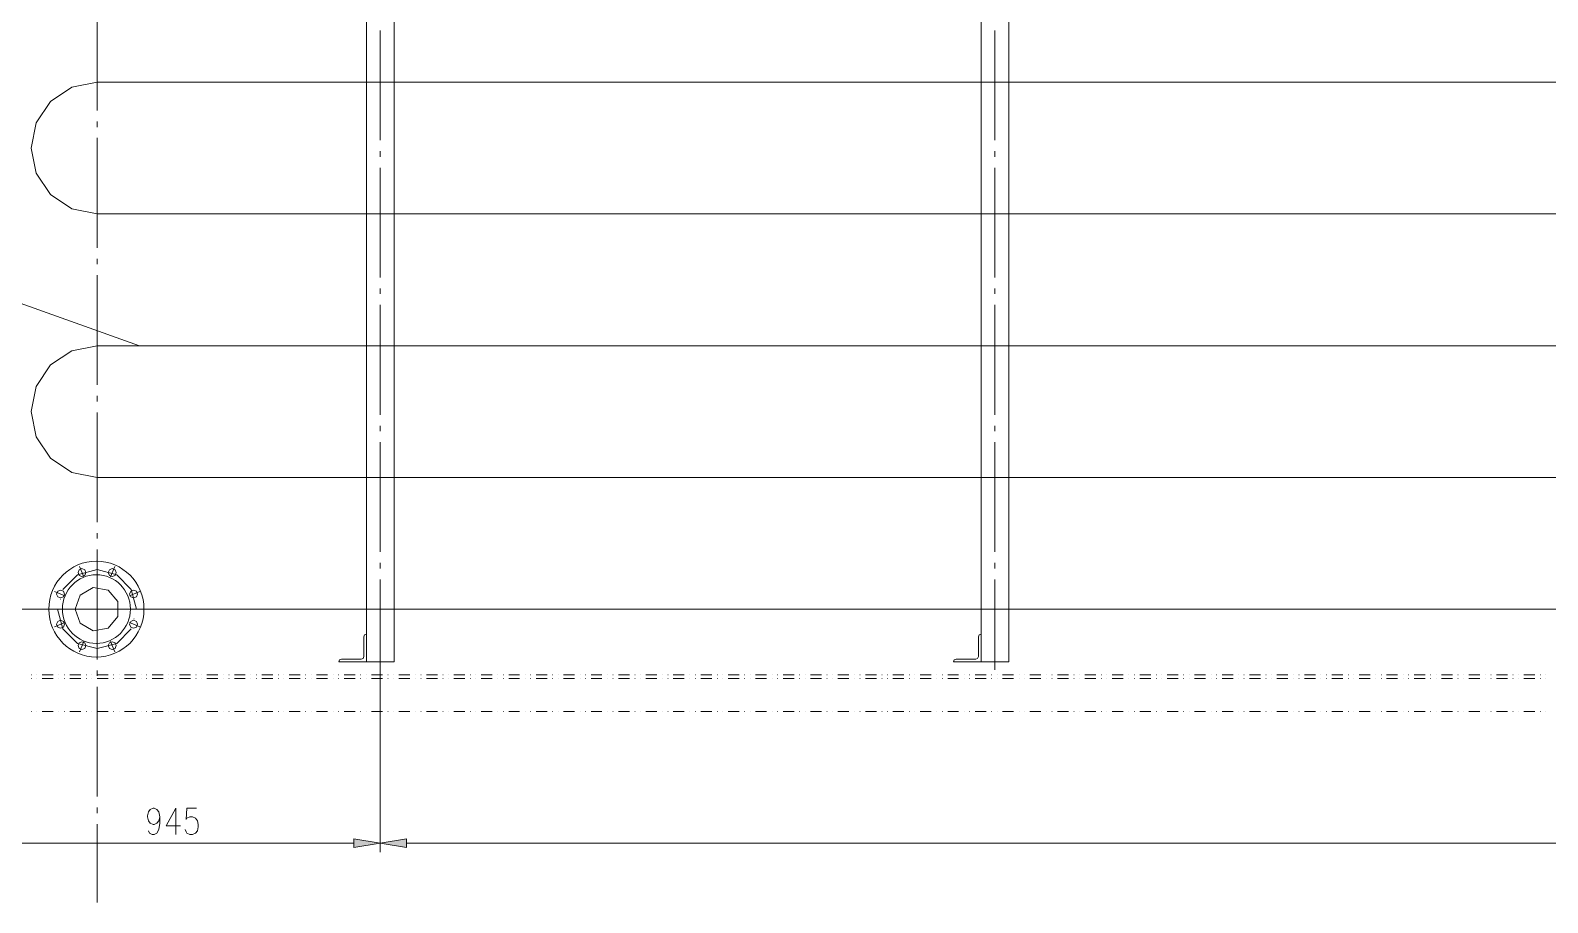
# Model space of a CAD drawing. Header units: millimetres. Extents: x 0 to 829, y 0 to 586.
# Drawn here: x 87.5 to 257.9, y 135 to 232.9 of the extents above; entities that cross this region are included whole.
import ezdxf

# ---------------------------------------------------------------- set-up
doc = ezdxf.new("R2010")
doc.units = ezdxf.units.MM

msp = doc.modelspace()

# ---------------------------------------------------------------- hatches: boundary and pattern name
h = msp.add_hatch(color=0)
h.dxf.hatch_style = 2
h.paths.add_polyline_path([(123.881444, 142.134167), (126.84125, 141.640278), (123.881444, 141.149917)])
h = msp.add_hatch(color=0)
h.dxf.hatch_style = 2
h.paths.add_polyline_path([(129.797528, 142.134167), (126.84125, 141.640278), (129.797528, 141.149917)])

# ---------------------------------------------------------------- linework, layer by layer
at = {"color": 0, "lineweight": 0}
for points in [[(125.289028, 306.944889), (125.289028, 162.013194)], [(128.393472, 306.944889), (128.393472, 162.013194)], [(194.302944, 306.944889), (194.302944, 162.013194)], [(197.407389, 306.944889), (197.407389, 162.013194)], [(95.045389, 236.230583), (95.045389, 223.904528)], [(126.84125, 232.889778), (126.84125, 220.563722)], [(195.855167, 232.889778), (195.855167, 220.563722)], [(95.045389, 227.086583), (92.216111, 226.522139), (89.817222, 224.920528), (88.212083, 222.521639), (87.651167, 219.688833), (88.212083, 216.859556), (89.817222, 214.460667), (92.216111, 212.859056), (95.045389, 212.294611)], [(95.045389, 227.086583), (509.128889, 227.086583)], [(95.045389, 222.673333), (95.045389, 222.055972)], [(95.045389, 220.824778), (95.045389, 208.50225)], [(126.84125, 219.332528), (126.84125, 218.715167)], [(195.855167, 219.332528), (195.855167, 218.715167)], [(126.84125, 217.483972), (126.84125, 205.157917)], [(195.855167, 217.483972), (195.855167, 205.157917)], [(99.786722, 197.506167), (47.614417, 216.125778)], [(95.045389, 212.294611), (509.128889, 212.294611)], [(95.045389, 207.267528), (95.045389, 206.653694)], [(95.045389, 205.418972), (95.045389, 193.096444)], [(126.84125, 203.926722), (126.84125, 203.309361)], [(195.855167, 203.926722), (195.855167, 203.309361)], [(126.84125, 202.078167), (126.84125, 189.755639)], [(195.855167, 202.078167), (195.855167, 189.755639)], [(95.045389, 197.506167), (92.216111, 196.94525), (89.817222, 195.340111), (88.212083, 192.941222), (87.651167, 190.111944), (88.212083, 187.282667), (89.817222, 184.883778), (92.216111, 183.282167), (95.045389, 182.717722)], [(95.045389, 197.506167), (509.128889, 197.506167)], [(95.045389, 191.86525), (95.045389, 191.247889)], [(95.045389, 190.013167), (95.045389, 177.690639)], [(126.84125, 188.520917), (126.84125, 187.907083)], [(195.855167, 188.520917), (195.855167, 187.907083)], [(126.84125, 186.672361), (126.84125, 174.349833)], [(195.855167, 186.672361), (195.855167, 174.349833)], [(95.045389, 182.717722), (509.128889, 182.717722)], [(95.045389, 176.459444), (95.045389, 175.842083)], [(95.045389, 174.610889), (95.045389, 162.284833)], [(99.476278, 167.929278), (98.880083, 170.14825), (97.257306, 171.771028), (95.038333, 172.367222), (92.819361, 171.771028), (91.196583, 170.14825)], [(93.539028, 171.552306), (93.055722, 172.72)], [(96.537639, 171.552306), (97.020944, 172.72)], [(126.84125, 173.118639), (126.84125, 172.501278)], [(195.855167, 173.118639), (195.855167, 172.501278)], [(126.84125, 171.270083), (126.84125, 161.127722)], [(195.855167, 171.270083), (195.855167, 161.127722)], [(91.418833, 169.428583), (90.251139, 169.911889)], [(90.90025, 169.040528), (90.917889, 169.040528)], [(98.657833, 169.428583), (99.825528, 169.911889)], [(93.50375, 167.929278), (86.081306, 167.929278)], [(101.102583, 167.929278), (88.988194, 167.929278)], [(90.600389, 167.929278), (91.196583, 165.710306), (92.819361, 164.087528), (95.038333, 163.494861), (97.257306, 164.087528), (98.880083, 165.710306)], [(95.352306, 167.929278), (94.738472, 167.929278)], [(104.005944, 167.929278), (96.587028, 167.929278)], [(100.460528, 167.929278), (509.128889, 167.929278)], [(91.418833, 166.429972), (90.251139, 165.946667)], [(98.657833, 166.429972), (99.825528, 165.946667)], [(99.176417, 166.821556), (99.194056, 166.821556)], [(93.539028, 164.309778), (93.055722, 163.142083)], [(96.537639, 164.309778), (97.020944, 163.142083)], [(125.289028, 165.121167), (125.077361, 165.032972), (124.992694, 164.824833)], [(124.992694, 162.605861), (124.992694, 164.824833)], [(194.302944, 165.121167), (194.091278, 165.032972), (194.006611, 164.824833)], [(194.006611, 162.605861), (194.006611, 164.824833)], [(122.477389, 162.309528), (122.26925, 162.224861), (122.181056, 162.013194)], [(122.181056, 162.013194), (128.393472, 162.013194)], [(122.477389, 162.309528), (124.696361, 162.309528)], [(124.696361, 162.309528), (124.9045, 162.397722), (124.992694, 162.605861)], [(191.491306, 162.309528), (191.283167, 162.224861), (191.194972, 162.013194)], [(191.194972, 162.013194), (197.407389, 162.013194)], [(191.491306, 162.309528), (193.710278, 162.309528)], [(193.710278, 162.309528), (193.918417, 162.397722), (194.006611, 162.605861)], [(87.651167, 160.535056), (87.668806, 160.535056)], [(88.265, 160.535056), (88.282639, 160.535056)], [(88.882361, 160.535056), (90.117083, 160.535056)], [(90.730917, 160.535056), (90.748556, 160.535056)], [(91.348278, 160.535056), (91.365917, 160.535056)], [(91.965639, 160.535056), (93.196833, 160.535056)], [(93.814194, 160.535056), (93.831833, 160.535056)], [(94.428028, 160.535056), (94.445667, 160.535056)], [(95.045389, 161.053639), (95.045389, 160.436278)], [(95.045389, 160.535056), (96.276583, 160.535056)], [(96.893944, 160.535056), (96.911583, 160.535056)], [(97.511306, 160.535056), (97.528944, 160.535056)], [(98.125139, 160.535056), (99.359861, 160.535056)], [(99.973694, 160.535056), (99.991333, 160.535056)], [(100.591056, 160.535056), (100.608694, 160.535056)], [(101.208417, 160.535056), (102.439611, 160.535056)], [(103.056972, 160.535056), (103.074611, 160.535056)], [(103.670806, 160.535056), (103.688444, 160.535056)], [(104.288167, 160.535056), (105.519361, 160.535056)], [(106.136722, 160.535056), (106.154361, 160.535056)], [(106.754083, 160.535056), (106.771722, 160.535056)], [(107.367917, 160.535056), (108.602639, 160.535056)], [(109.216472, 160.535056), (109.234111, 160.535056)], [(109.833833, 160.535056), (109.851472, 160.535056)], [(110.451194, 160.535056), (111.682389, 160.535056)], [(112.29975, 160.535056), (112.317389, 160.535056)], [(112.913583, 160.535056), (112.931222, 160.535056)], [(113.530944, 160.535056), (114.762139, 160.535056)], [(115.3795, 160.535056), (115.397139, 160.535056)], [(115.996861, 160.535056), (116.0145, 160.535056)], [(116.610694, 160.535056), (117.845417, 160.535056)], [(118.45925, 160.535056), (118.476889, 160.535056)], [(119.076611, 160.535056), (119.09425, 160.535056)], [(119.693972, 160.535056), (120.925167, 160.535056)], [(121.542528, 160.535056), (121.560167, 160.535056)], [(122.156361, 160.535056), (122.174, 160.535056)], [(122.773722, 160.535056), (124.004917, 160.535056)], [(124.622278, 160.535056), (124.639917, 160.535056)], [(125.239639, 160.535056), (125.257278, 160.535056)], [(125.853472, 160.535056), (127.088194, 160.535056)], [(126.84125, 161.127722), (126.84125, 140.656028)], [(126.84125, 161.127722), (126.84125, 140.656028)], [(127.702028, 160.535056), (127.719667, 160.535056)], [(128.319389, 160.535056), (128.337028, 160.535056)], [(128.93675, 160.535056), (130.167944, 160.535056)], [(130.785306, 160.535056), (130.802944, 160.535056)], [(131.399139, 160.535056), (131.416778, 160.535056)], [(132.0165, 160.535056), (133.247694, 160.535056)], [(133.865056, 160.535056), (133.882694, 160.535056)], [(134.482417, 160.535056), (134.500056, 160.535056)], [(135.09625, 160.535056), (136.330972, 160.535056)], [(136.944806, 160.535056), (136.962444, 160.535056)], [(137.562167, 160.535056), (137.579806, 160.535056)], [(138.179528, 160.535056), (139.410722, 160.535056)], [(140.028083, 160.535056), (140.045722, 160.535056)], [(140.641917, 160.535056), (140.659556, 160.535056)], [(141.259278, 160.535056), (142.490472, 160.535056)], [(143.107833, 160.535056), (143.125472, 160.535056)], [(143.725194, 160.535056), (143.742833, 160.535056)], [(144.339028, 160.535056), (145.57375, 160.535056)], [(146.187583, 160.535056), (146.205222, 160.535056)], [(146.804944, 160.535056), (146.822583, 160.535056)], [(147.422306, 160.535056), (148.6535, 160.535056)], [(149.270861, 160.535056), (149.2885, 160.535056)], [(149.884694, 160.535056), (149.902333, 160.535056)], [(150.502056, 160.535056), (151.73325, 160.535056)], [(152.350611, 160.535056), (152.36825, 160.535056)], [(152.967972, 160.535056), (152.985611, 160.535056)], [(153.581806, 160.535056), (154.816528, 160.535056)], [(155.430361, 160.535056), (155.448, 160.535056)], [(156.047722, 160.535056), (156.065361, 160.535056)], [(156.665083, 160.535056), (157.896278, 160.535056)], [(158.513639, 160.535056), (158.531278, 160.535056)], [(159.131, 160.535056), (159.148639, 160.535056)], [(159.744833, 160.535056), (160.979556, 160.535056)], [(161.593389, 160.535056), (161.611028, 160.535056)], [(162.21075, 160.535056), (162.228389, 160.535056)], [(162.828111, 160.535056), (164.059306, 160.535056)], [(164.676667, 160.535056), (164.694306, 160.535056)], [(165.2905, 160.535056), (165.308139, 160.535056)], [(165.907861, 160.535056), (167.139056, 160.535056)], [(167.756417, 160.535056), (167.774056, 160.535056)], [(168.373778, 160.535056), (168.391417, 160.535056)], [(168.987611, 160.535056), (170.222333, 160.535056)], [(170.836167, 160.535056), (170.853806, 160.535056)], [(171.453528, 160.535056), (171.471167, 160.535056)], [(172.070889, 160.535056), (173.302083, 160.535056)], [(173.919444, 160.535056), (173.937083, 160.535056)], [(174.533278, 160.535056), (174.550917, 160.535056)], [(175.150639, 160.535056), (176.381833, 160.535056)], [(176.999194, 160.535056), (177.016833, 160.535056)], [(177.616556, 160.535056), (177.634194, 160.535056)], [(178.230389, 160.535056), (179.465111, 160.535056)], [(180.078944, 160.535056), (180.096583, 160.535056)], [(180.696306, 160.535056), (180.713944, 160.535056)], [(181.313667, 160.535056), (182.544861, 160.535056)], [(183.162222, 160.535056), (183.179861, 160.535056)], [(183.776056, 160.535056), (183.793694, 160.535056)], [(184.393417, 160.535056), (185.624611, 160.535056)], [(186.241972, 160.535056), (186.259611, 160.535056)], [(186.859333, 160.535056), (186.876972, 160.535056)], [(187.473167, 160.535056), (188.707889, 160.535056)], [(189.321722, 160.535056), (189.339361, 160.535056)], [(189.939083, 160.535056), (189.956722, 160.535056)], [(190.556444, 160.535056), (191.787639, 160.535056)], [(192.405, 160.535056), (192.422639, 160.535056)], [(193.018833, 160.535056), (193.036472, 160.535056)], [(193.636194, 160.535056), (194.867389, 160.535056)], [(195.48475, 160.535056), (195.502389, 160.535056)], [(196.102111, 160.535056), (196.11975, 160.535056)], [(196.715944, 160.535056), (197.950667, 160.535056)], [(198.5645, 160.535056), (198.582139, 160.535056)], [(199.181861, 160.535056), (199.1995, 160.535056)], [(199.799222, 160.535056), (201.030417, 160.535056)], [(201.647778, 160.535056), (201.665417, 160.535056)], [(202.261611, 160.535056), (202.27925, 160.535056)], [(202.878972, 160.535056), (204.110167, 160.535056)], [(204.727528, 160.535056), (204.745167, 160.535056)], [(205.344889, 160.535056), (205.362528, 160.535056)], [(205.958722, 160.535056), (207.193444, 160.535056)], [(207.807278, 160.535056), (207.824917, 160.535056)], [(208.424639, 160.535056), (208.442278, 160.535056)], [(209.042, 160.535056), (210.273194, 160.535056)], [(210.890556, 160.535056), (210.908194, 160.535056)], [(211.504389, 160.535056), (211.522028, 160.535056)], [(212.12175, 160.535056), (213.352944, 160.535056)], [(213.970306, 160.535056), (213.987944, 160.535056)], [(214.587667, 160.535056), (214.605306, 160.535056)], [(215.2015, 160.535056), (216.436222, 160.535056)], [(217.050056, 160.535056), (217.067694, 160.535056)], [(217.667417, 160.535056), (217.685056, 160.535056)], [(218.284778, 160.535056), (219.515972, 160.535056)], [(220.133333, 160.535056), (220.150972, 160.535056)], [(220.747167, 160.535056), (220.764806, 160.535056)], [(221.364528, 160.535056), (222.595722, 160.535056)], [(223.213083, 160.535056), (223.230722, 160.535056)], [(223.830444, 160.535056), (223.848083, 160.535056)], [(224.447806, 160.535056), (225.679, 160.535056)], [(226.296361, 160.535056), (226.314, 160.535056)], [(226.910194, 160.535056), (226.927833, 160.535056)], [(227.527556, 160.535056), (228.75875, 160.535056)], [(229.376111, 160.535056), (229.39375, 160.535056)], [(229.993472, 160.535056), (230.011111, 160.535056)], [(230.607306, 160.535056), (231.842028, 160.535056)], [(232.455861, 160.535056), (232.4735, 160.535056)], [(233.073222, 160.535056), (233.090861, 160.535056)], [(233.690583, 160.535056), (234.921778, 160.535056)], [(235.539139, 160.535056), (235.556778, 160.535056)], [(236.152972, 160.535056), (236.170611, 160.535056)], [(236.770333, 160.535056), (238.001528, 160.535056)], [(238.618889, 160.535056), (238.636528, 160.535056)], [(239.23625, 160.535056), (239.253889, 160.535056)], [(239.850083, 160.535056), (241.084806, 160.535056)], [(241.698639, 160.535056), (241.716278, 160.535056)], [(242.316, 160.535056), (242.333639, 160.535056)], [(242.933361, 160.535056), (244.164556, 160.535056)], [(244.781917, 160.535056), (244.799556, 160.535056)], [(245.39575, 160.535056), (245.413389, 160.535056)], [(246.013111, 160.535056), (247.244306, 160.535056)], [(247.861667, 160.535056), (247.879306, 160.535056)], [(248.479028, 160.535056), (248.496667, 160.535056)], [(249.092861, 160.535056), (250.327583, 160.535056)], [(250.941417, 160.535056), (250.959056, 160.535056)], [(251.558778, 160.535056), (251.576417, 160.535056)], [(252.176139, 160.535056), (253.407333, 160.535056)], [(254.024694, 160.535056), (254.042333, 160.535056)], [(254.638528, 160.535056), (254.656167, 160.535056)], [(255.255889, 160.535056), (256.487083, 160.535056)], [(257.104444, 160.535056), (257.122083, 160.535056)], [(257.721806, 160.535056), (257.739444, 160.535056)], [(87.651167, 160.139944), (87.668806, 160.139944)], [(88.265, 160.139944), (88.282639, 160.139944)], [(88.882361, 160.139944), (90.117083, 160.139944)], [(90.730917, 160.139944), (90.748556, 160.139944)], [(91.348278, 160.139944), (91.365917, 160.139944)], [(91.965639, 160.139944), (93.196833, 160.139944)], [(93.814194, 160.139944), (93.831833, 160.139944)], [(94.428028, 160.139944), (94.445667, 160.139944)], [(95.045389, 160.139944), (96.276583, 160.139944)], [(95.045389, 159.205083), (95.045389, 146.882556)], [(96.893944, 160.139944), (96.911583, 160.139944)], [(97.511306, 160.139944), (97.528944, 160.139944)], [(98.125139, 160.139944), (99.359861, 160.139944)], [(99.973694, 160.139944), (99.991333, 160.139944)], [(100.591056, 160.139944), (100.608694, 160.139944)], [(101.208417, 160.139944), (102.439611, 160.139944)], [(103.056972, 160.139944), (103.074611, 160.139944)], [(103.670806, 160.139944), (103.688444, 160.139944)], [(104.288167, 160.139944), (105.519361, 160.139944)], [(106.136722, 160.139944), (106.154361, 160.139944)], [(106.754083, 160.139944), (106.771722, 160.139944)], [(107.367917, 160.139944), (108.602639, 160.139944)], [(109.216472, 160.139944), (109.234111, 160.139944)], [(109.833833, 160.139944), (109.851472, 160.139944)], [(110.451194, 160.139944), (111.682389, 160.139944)], [(112.29975, 160.139944), (112.317389, 160.139944)], [(112.913583, 160.139944), (112.931222, 160.139944)], [(113.530944, 160.139944), (114.762139, 160.139944)], [(115.3795, 160.139944), (115.397139, 160.139944)], [(115.996861, 160.139944), (116.0145, 160.139944)], [(116.610694, 160.139944), (117.845417, 160.139944)], [(118.45925, 160.139944), (118.476889, 160.139944)], [(119.076611, 160.139944), (119.09425, 160.139944)], [(119.693972, 160.139944), (120.925167, 160.139944)], [(121.542528, 160.139944), (121.560167, 160.139944)], [(122.156361, 160.139944), (122.174, 160.139944)], [(122.773722, 160.139944), (124.004917, 160.139944)], [(124.622278, 160.139944), (124.639917, 160.139944)], [(125.239639, 160.139944), (125.257278, 160.139944)], [(125.853472, 160.139944), (127.088194, 160.139944)], [(127.702028, 160.139944), (127.719667, 160.139944)], [(128.319389, 160.139944), (128.337028, 160.139944)], [(128.93675, 160.139944), (130.167944, 160.139944)], [(130.785306, 160.139944), (130.802944, 160.139944)], [(131.399139, 160.139944), (131.416778, 160.139944)], [(132.0165, 160.139944), (133.247694, 160.139944)], [(133.865056, 160.139944), (133.882694, 160.139944)], [(134.482417, 160.139944), (134.500056, 160.139944)], [(135.09625, 160.139944), (136.330972, 160.139944)], [(136.944806, 160.139944), (136.962444, 160.139944)], [(137.562167, 160.139944), (137.579806, 160.139944)], [(138.179528, 160.139944), (139.410722, 160.139944)], [(140.028083, 160.139944), (140.045722, 160.139944)], [(140.641917, 160.139944), (140.659556, 160.139944)], [(141.259278, 160.139944), (142.490472, 160.139944)], [(143.107833, 160.139944), (143.125472, 160.139944)], [(143.725194, 160.139944), (143.742833, 160.139944)], [(144.339028, 160.139944), (145.57375, 160.139944)], [(146.187583, 160.139944), (146.205222, 160.139944)], [(146.804944, 160.139944), (146.822583, 160.139944)], [(147.422306, 160.139944), (148.6535, 160.139944)], [(149.270861, 160.139944), (149.2885, 160.139944)], [(149.884694, 160.139944), (149.902333, 160.139944)], [(150.502056, 160.139944), (151.73325, 160.139944)], [(152.350611, 160.139944), (152.36825, 160.139944)], [(152.967972, 160.139944), (152.985611, 160.139944)], [(153.581806, 160.139944), (154.816528, 160.139944)], [(155.430361, 160.139944), (155.448, 160.139944)], [(156.047722, 160.139944), (156.065361, 160.139944)], [(156.665083, 160.139944), (157.896278, 160.139944)], [(158.513639, 160.139944), (158.531278, 160.139944)], [(159.131, 160.139944), (159.148639, 160.139944)], [(159.744833, 160.139944), (160.979556, 160.139944)], [(161.593389, 160.139944), (161.611028, 160.139944)], [(162.21075, 160.139944), (162.228389, 160.139944)], [(162.828111, 160.139944), (164.059306, 160.139944)], [(164.676667, 160.139944), (164.694306, 160.139944)], [(165.2905, 160.139944), (165.308139, 160.139944)], [(165.907861, 160.139944), (167.139056, 160.139944)], [(167.756417, 160.139944), (167.774056, 160.139944)], [(168.373778, 160.139944), (168.391417, 160.139944)], [(168.987611, 160.139944), (170.222333, 160.139944)], [(170.836167, 160.139944), (170.853806, 160.139944)], [(171.453528, 160.139944), (171.471167, 160.139944)], [(172.070889, 160.139944), (173.302083, 160.139944)], [(173.919444, 160.139944), (173.937083, 160.139944)], [(174.533278, 160.139944), (174.550917, 160.139944)], [(175.150639, 160.139944), (176.381833, 160.139944)], [(176.999194, 160.139944), (177.016833, 160.139944)], [(177.616556, 160.139944), (177.634194, 160.139944)], [(178.230389, 160.139944), (179.465111, 160.139944)], [(180.078944, 160.139944), (180.096583, 160.139944)], [(180.696306, 160.139944), (180.713944, 160.139944)], [(181.313667, 160.139944), (182.544861, 160.139944)], [(183.162222, 160.139944), (183.179861, 160.139944)], [(183.776056, 160.139944), (183.793694, 160.139944)], [(184.393417, 160.139944), (185.624611, 160.139944)], [(186.241972, 160.139944), (186.259611, 160.139944)], [(186.859333, 160.139944), (186.876972, 160.139944)], [(187.473167, 160.139944), (188.707889, 160.139944)], [(189.321722, 160.139944), (189.339361, 160.139944)], [(189.939083, 160.139944), (189.956722, 160.139944)], [(190.556444, 160.139944), (191.787639, 160.139944)], [(192.405, 160.139944), (192.422639, 160.139944)], [(193.018833, 160.139944), (193.036472, 160.139944)], [(193.636194, 160.139944), (194.867389, 160.139944)], [(195.48475, 160.139944), (195.502389, 160.139944)], [(196.102111, 160.139944), (196.11975, 160.139944)], [(196.715944, 160.139944), (197.950667, 160.139944)], [(198.5645, 160.139944), (198.582139, 160.139944)], [(199.181861, 160.139944), (199.1995, 160.139944)], [(199.799222, 160.139944), (201.030417, 160.139944)], [(201.647778, 160.139944), (201.665417, 160.139944)], [(202.261611, 160.139944), (202.27925, 160.139944)], [(202.878972, 160.139944), (204.110167, 160.139944)], [(204.727528, 160.139944), (204.745167, 160.139944)], [(205.344889, 160.139944), (205.362528, 160.139944)], [(205.958722, 160.139944), (207.193444, 160.139944)], [(207.807278, 160.139944), (207.824917, 160.139944)], [(208.424639, 160.139944), (208.442278, 160.139944)], [(209.042, 160.139944), (210.273194, 160.139944)], [(210.890556, 160.139944), (210.908194, 160.139944)], [(211.504389, 160.139944), (211.522028, 160.139944)], [(212.12175, 160.139944), (213.352944, 160.139944)], [(213.970306, 160.139944), (213.987944, 160.139944)], [(214.587667, 160.139944), (214.605306, 160.139944)], [(215.2015, 160.139944), (216.436222, 160.139944)], [(217.050056, 160.139944), (217.067694, 160.139944)], [(217.667417, 160.139944), (217.685056, 160.139944)], [(218.284778, 160.139944), (219.515972, 160.139944)], [(220.133333, 160.139944), (220.150972, 160.139944)], [(220.747167, 160.139944), (220.764806, 160.139944)], [(221.364528, 160.139944), (222.595722, 160.139944)], [(223.213083, 160.139944), (223.230722, 160.139944)], [(223.830444, 160.139944), (223.848083, 160.139944)], [(224.447806, 160.139944), (225.679, 160.139944)], [(226.296361, 160.139944), (226.314, 160.139944)], [(226.910194, 160.139944), (226.927833, 160.139944)], [(227.527556, 160.139944), (228.75875, 160.139944)], [(229.376111, 160.139944), (229.39375, 160.139944)], [(229.993472, 160.139944), (230.011111, 160.139944)], [(230.607306, 160.139944), (231.842028, 160.139944)], [(232.455861, 160.139944), (232.4735, 160.139944)], [(233.073222, 160.139944), (233.090861, 160.139944)], [(233.690583, 160.139944), (234.921778, 160.139944)], [(235.539139, 160.139944), (235.556778, 160.139944)], [(236.152972, 160.139944), (236.170611, 160.139944)], [(236.770333, 160.139944), (238.001528, 160.139944)], [(238.618889, 160.139944), (238.636528, 160.139944)], [(239.23625, 160.139944), (239.253889, 160.139944)], [(239.850083, 160.139944), (241.084806, 160.139944)], [(241.698639, 160.139944), (241.716278, 160.139944)], [(242.316, 160.139944), (242.333639, 160.139944)], [(242.933361, 160.139944), (244.164556, 160.139944)], [(244.781917, 160.139944), (244.799556, 160.139944)], [(245.39575, 160.139944), (245.413389, 160.139944)], [(246.013111, 160.139944), (247.244306, 160.139944)], [(247.861667, 160.139944), (247.879306, 160.139944)], [(248.479028, 160.139944), (248.496667, 160.139944)], [(249.092861, 160.139944), (250.327583, 160.139944)], [(250.941417, 160.139944), (250.959056, 160.139944)], [(251.558778, 160.139944), (251.576417, 160.139944)], [(252.176139, 160.139944), (253.407333, 160.139944)], [(254.024694, 160.139944), (254.042333, 160.139944)], [(254.638528, 160.139944), (254.656167, 160.139944)], [(255.255889, 160.139944), (256.487083, 160.139944)], [(257.104444, 160.139944), (257.122083, 160.139944)], [(257.721806, 160.139944), (257.739444, 160.139944)], [(87.651167, 156.442833), (87.668806, 156.442833)], [(88.265, 156.442833), (88.282639, 156.442833)], [(88.882361, 156.442833), (90.117083, 156.442833)], [(90.730917, 156.442833), (90.748556, 156.442833)], [(91.348278, 156.442833), (91.365917, 156.442833)], [(91.965639, 156.442833), (93.196833, 156.442833)], [(93.814194, 156.442833), (93.831833, 156.442833)], [(94.428028, 156.442833), (94.445667, 156.442833)], [(95.045389, 156.442833), (96.276583, 156.442833)], [(96.893944, 156.442833), (96.911583, 156.442833)], [(97.511306, 156.442833), (97.528944, 156.442833)], [(98.125139, 156.442833), (99.359861, 156.442833)], [(99.973694, 156.442833), (99.991333, 156.442833)], [(100.591056, 156.442833), (100.608694, 156.442833)], [(101.208417, 156.442833), (102.439611, 156.442833)], [(103.056972, 156.442833), (103.074611, 156.442833)], [(103.670806, 156.442833), (103.688444, 156.442833)], [(104.288167, 156.442833), (105.519361, 156.442833)], [(106.136722, 156.442833), (106.154361, 156.442833)], [(106.754083, 156.442833), (106.771722, 156.442833)], [(107.367917, 156.442833), (108.602639, 156.442833)], [(109.216472, 156.442833), (109.234111, 156.442833)], [(109.833833, 156.442833), (109.851472, 156.442833)], [(110.451194, 156.442833), (111.682389, 156.442833)], [(112.29975, 156.442833), (112.317389, 156.442833)], [(112.913583, 156.442833), (112.931222, 156.442833)], [(113.530944, 156.442833), (114.762139, 156.442833)], [(115.3795, 156.442833), (115.397139, 156.442833)], [(115.996861, 156.442833), (116.0145, 156.442833)], [(116.610694, 156.442833), (117.845417, 156.442833)], [(118.45925, 156.442833), (118.476889, 156.442833)], [(119.076611, 156.442833), (119.09425, 156.442833)], [(119.693972, 156.442833), (120.925167, 156.442833)], [(121.542528, 156.442833), (121.560167, 156.442833)], [(122.156361, 156.442833), (122.174, 156.442833)], [(122.773722, 156.442833), (124.004917, 156.442833)], [(124.622278, 156.442833), (124.639917, 156.442833)], [(125.239639, 156.442833), (125.257278, 156.442833)], [(125.853472, 156.442833), (127.088194, 156.442833)], [(127.702028, 156.442833), (127.719667, 156.442833)], [(128.319389, 156.442833), (128.337028, 156.442833)], [(128.93675, 156.442833), (130.167944, 156.442833)], [(130.785306, 156.442833), (130.802944, 156.442833)], [(131.399139, 156.442833), (131.416778, 156.442833)], [(132.0165, 156.442833), (133.247694, 156.442833)], [(133.865056, 156.442833), (133.882694, 156.442833)], [(134.482417, 156.442833), (134.500056, 156.442833)], [(135.09625, 156.442833), (136.330972, 156.442833)], [(136.944806, 156.442833), (136.962444, 156.442833)], [(137.562167, 156.442833), (137.579806, 156.442833)], [(138.179528, 156.442833), (139.410722, 156.442833)], [(140.028083, 156.442833), (140.045722, 156.442833)], [(140.641917, 156.442833), (140.659556, 156.442833)], [(141.259278, 156.442833), (142.490472, 156.442833)], [(143.107833, 156.442833), (143.125472, 156.442833)], [(143.725194, 156.442833), (143.742833, 156.442833)], [(144.339028, 156.442833), (145.57375, 156.442833)], [(146.187583, 156.442833), (146.205222, 156.442833)], [(146.804944, 156.442833), (146.822583, 156.442833)], [(147.422306, 156.442833), (148.6535, 156.442833)], [(149.270861, 156.442833), (149.2885, 156.442833)], [(149.884694, 156.442833), (149.902333, 156.442833)], [(150.502056, 156.442833), (151.73325, 156.442833)], [(152.350611, 156.442833), (152.36825, 156.442833)], [(152.967972, 156.442833), (152.985611, 156.442833)], [(153.581806, 156.442833), (154.816528, 156.442833)], [(155.430361, 156.442833), (155.448, 156.442833)], [(156.047722, 156.442833), (156.065361, 156.442833)], [(156.665083, 156.442833), (157.896278, 156.442833)], [(158.513639, 156.442833), (158.531278, 156.442833)], [(159.131, 156.442833), (159.148639, 156.442833)], [(159.744833, 156.442833), (160.979556, 156.442833)], [(161.593389, 156.442833), (161.611028, 156.442833)], [(162.21075, 156.442833), (162.228389, 156.442833)], [(162.828111, 156.442833), (164.059306, 156.442833)], [(164.676667, 156.442833), (164.694306, 156.442833)], [(165.2905, 156.442833), (165.308139, 156.442833)], [(165.907861, 156.442833), (167.139056, 156.442833)], [(167.756417, 156.442833), (167.774056, 156.442833)], [(168.373778, 156.442833), (168.391417, 156.442833)], [(168.987611, 156.442833), (170.222333, 156.442833)], [(170.836167, 156.442833), (170.853806, 156.442833)], [(171.453528, 156.442833), (171.471167, 156.442833)], [(172.070889, 156.442833), (173.302083, 156.442833)], [(173.919444, 156.442833), (173.937083, 156.442833)], [(174.533278, 156.442833), (174.550917, 156.442833)], [(175.150639, 156.442833), (176.381833, 156.442833)], [(176.999194, 156.442833), (177.016833, 156.442833)], [(177.616556, 156.442833), (177.634194, 156.442833)], [(178.230389, 156.442833), (179.465111, 156.442833)], [(180.078944, 156.442833), (180.096583, 156.442833)], [(180.696306, 156.442833), (180.713944, 156.442833)], [(181.313667, 156.442833), (182.544861, 156.442833)], [(183.162222, 156.442833), (183.179861, 156.442833)], [(183.776056, 156.442833), (183.793694, 156.442833)], [(184.393417, 156.442833), (185.624611, 156.442833)], [(186.241972, 156.442833), (186.259611, 156.442833)], [(186.859333, 156.442833), (186.876972, 156.442833)], [(187.473167, 156.442833), (188.707889, 156.442833)], [(189.321722, 156.442833), (189.339361, 156.442833)], [(189.939083, 156.442833), (189.956722, 156.442833)], [(190.556444, 156.442833), (191.787639, 156.442833)], [(192.405, 156.442833), (192.422639, 156.442833)], [(193.018833, 156.442833), (193.036472, 156.442833)], [(193.636194, 156.442833), (194.867389, 156.442833)], [(195.48475, 156.442833), (195.502389, 156.442833)], [(196.102111, 156.442833), (196.11975, 156.442833)], [(196.715944, 156.442833), (197.950667, 156.442833)], [(198.5645, 156.442833), (198.582139, 156.442833)], [(199.181861, 156.442833), (199.1995, 156.442833)], [(199.799222, 156.442833), (201.030417, 156.442833)], [(201.647778, 156.442833), (201.665417, 156.442833)], [(202.261611, 156.442833), (202.27925, 156.442833)], [(202.878972, 156.442833), (204.110167, 156.442833)], [(204.727528, 156.442833), (204.745167, 156.442833)], [(205.344889, 156.442833), (205.362528, 156.442833)], [(205.958722, 156.442833), (207.193444, 156.442833)], [(207.807278, 156.442833), (207.824917, 156.442833)], [(208.424639, 156.442833), (208.442278, 156.442833)], [(209.042, 156.442833), (210.273194, 156.442833)], [(210.890556, 156.442833), (210.908194, 156.442833)], [(211.504389, 156.442833), (211.522028, 156.442833)], [(212.12175, 156.442833), (213.352944, 156.442833)], [(213.970306, 156.442833), (213.987944, 156.442833)], [(214.587667, 156.442833), (214.605306, 156.442833)], [(215.2015, 156.442833), (216.436222, 156.442833)], [(217.050056, 156.442833), (217.067694, 156.442833)], [(217.667417, 156.442833), (217.685056, 156.442833)], [(218.284778, 156.442833), (219.515972, 156.442833)], [(220.133333, 156.442833), (220.150972, 156.442833)], [(220.747167, 156.442833), (220.764806, 156.442833)], [(221.364528, 156.442833), (222.595722, 156.442833)], [(223.213083, 156.442833), (223.230722, 156.442833)], [(223.830444, 156.442833), (223.848083, 156.442833)], [(224.447806, 156.442833), (225.679, 156.442833)], [(226.296361, 156.442833), (226.314, 156.442833)], [(226.910194, 156.442833), (226.927833, 156.442833)], [(227.527556, 156.442833), (228.75875, 156.442833)], [(229.376111, 156.442833), (229.39375, 156.442833)], [(229.993472, 156.442833), (230.011111, 156.442833)], [(230.607306, 156.442833), (231.842028, 156.442833)], [(232.455861, 156.442833), (232.4735, 156.442833)], [(233.073222, 156.442833), (233.090861, 156.442833)], [(233.690583, 156.442833), (234.921778, 156.442833)], [(235.539139, 156.442833), (235.556778, 156.442833)], [(236.152972, 156.442833), (236.170611, 156.442833)], [(236.770333, 156.442833), (238.001528, 156.442833)], [(238.618889, 156.442833), (238.636528, 156.442833)], [(239.23625, 156.442833), (239.253889, 156.442833)], [(239.850083, 156.442833), (241.084806, 156.442833)], [(241.698639, 156.442833), (241.716278, 156.442833)], [(242.316, 156.442833), (242.333639, 156.442833)], [(242.933361, 156.442833), (244.164556, 156.442833)], [(244.781917, 156.442833), (244.799556, 156.442833)], [(245.39575, 156.442833), (245.413389, 156.442833)], [(246.013111, 156.442833), (247.244306, 156.442833)], [(247.861667, 156.442833), (247.879306, 156.442833)], [(248.479028, 156.442833), (248.496667, 156.442833)], [(249.092861, 156.442833), (250.327583, 156.442833)], [(250.941417, 156.442833), (250.959056, 156.442833)], [(251.558778, 156.442833), (251.576417, 156.442833)], [(252.176139, 156.442833), (253.407333, 156.442833)], [(254.024694, 156.442833), (254.042333, 156.442833)], [(254.638528, 156.442833), (254.656167, 156.442833)], [(255.255889, 156.442833), (256.487083, 156.442833)], [(257.104444, 156.442833), (257.122083, 156.442833)], [(257.721806, 156.442833), (257.739444, 156.442833)], [(95.045389, 145.647833), (95.045389, 145.034)], [(102.069194, 144.600083), (101.963361, 144.17675), (101.751694, 143.894528), (101.434194, 143.753417), (101.328361, 143.753417), (101.014389, 143.894528), (100.802722, 144.17675), (100.696889, 144.600083), (100.696889, 144.741194), (100.802722, 145.164528), (101.014389, 145.443222), (101.328361, 145.584333), (101.434194, 145.584333), (101.751694, 145.443222), (101.963361, 145.164528), (102.069194, 144.600083), (102.069194, 143.894528), (101.963361, 143.1925), (101.751694, 142.769167), (101.434194, 142.628056), (101.226056, 142.628056), (100.908556, 142.769167), (100.802722, 143.051389)], [(103.864833, 145.584333), (102.810028, 143.612306), (104.394, 143.612306)], [(103.864833, 145.584333), (103.864833, 142.628056)], [(106.189639, 145.584333), (105.131306, 145.584333), (105.029, 144.317861), (105.131306, 144.458972), (105.448806, 144.600083), (105.766306, 144.600083), (106.083806, 144.458972), (106.295472, 144.17675), (106.401306, 143.753417), (106.401306, 143.471194), (106.295472, 143.051389), (106.083806, 142.769167), (105.766306, 142.628056), (105.448806, 142.628056), (105.131306, 142.769167), (105.029, 142.910278), (104.923167, 143.1925)], [(95.045389, 143.799278), (95.045389, 134.976306)], [(123.881444, 141.640278), (83.213222, 141.640278)], [(474.37675, 141.640278), (129.797528, 141.640278)]]:
    msp.add_lwpolyline(points, dxfattribs=at)
for points in [[(92.896972, 172.028556), (93.0275, 172.342528), (93.341472, 172.473056), (93.655444, 172.342528), (93.785972, 172.028556), (93.655444, 171.714583), (93.341472, 171.584056), (93.0275, 171.714583)], [(96.294222, 172.028556), (96.421222, 172.342528), (96.735194, 172.473056), (97.049167, 172.342528), (97.179694, 172.028556), (97.049167, 171.714583), (96.735194, 171.584056), (96.421222, 171.714583)], [(90.494556, 169.626139), (90.625083, 169.940111), (90.939056, 170.070639), (91.253028, 169.940111), (91.383556, 169.626139), (91.253028, 169.315694), (90.939056, 169.185167), (90.625083, 169.315694)], [(92.572417, 167.929278), (93.150972, 169.51325), (94.611472, 170.356389), (96.269528, 170.063583), (97.356083, 168.772417), (97.356083, 167.086139), (96.269528, 165.794972), (94.611472, 165.502167), (93.150972, 166.345306)], [(98.693111, 169.626139), (98.823639, 169.940111), (99.137611, 170.070639), (99.451583, 169.940111), (99.582111, 169.626139), (99.451583, 169.315694), (99.137611, 169.185167), (98.823639, 169.315694)], [(90.494556, 166.232417), (90.625083, 166.546389), (90.939056, 166.676917), (91.253028, 166.546389), (91.383556, 166.232417), (91.253028, 165.918444), (90.939056, 165.787917), (90.625083, 165.918444)], [(98.693111, 166.232417), (98.823639, 166.546389), (99.137611, 166.676917), (99.451583, 166.546389), (99.582111, 166.232417), (99.451583, 165.918444), (99.137611, 165.787917), (98.823639, 165.918444)], [(92.896972, 163.83), (93.0275, 164.143972), (93.341472, 164.2745), (93.655444, 164.143972), (93.785972, 163.83), (93.655444, 163.516028), (93.341472, 163.389028), (93.0275, 163.516028)], [(96.294222, 163.83), (96.421222, 164.143972), (96.735194, 164.2745), (97.049167, 164.143972), (97.179694, 163.83), (97.049167, 163.516028), (96.735194, 163.389028), (96.421222, 163.516028)], [(123.881444, 142.134167), (126.84125, 141.640278), (123.881444, 141.149917)], [(129.797528, 142.134167), (126.84125, 141.640278), (129.797528, 141.149917)]]:
    msp.add_lwpolyline(points, close=True, dxfattribs=at)
for centre, major_axis, ratio in [((94.958958, 167.929278), (0, 5.383389), 0.992464), ((94.958958, 167.931042), (0, 3.854097), 0.989931)]:
    msp.add_ellipse(centre, major_axis=major_axis, ratio=ratio, start_param=0, end_param=6.283185, dxfattribs=at)

doc.saveas('drawing.dxf')
